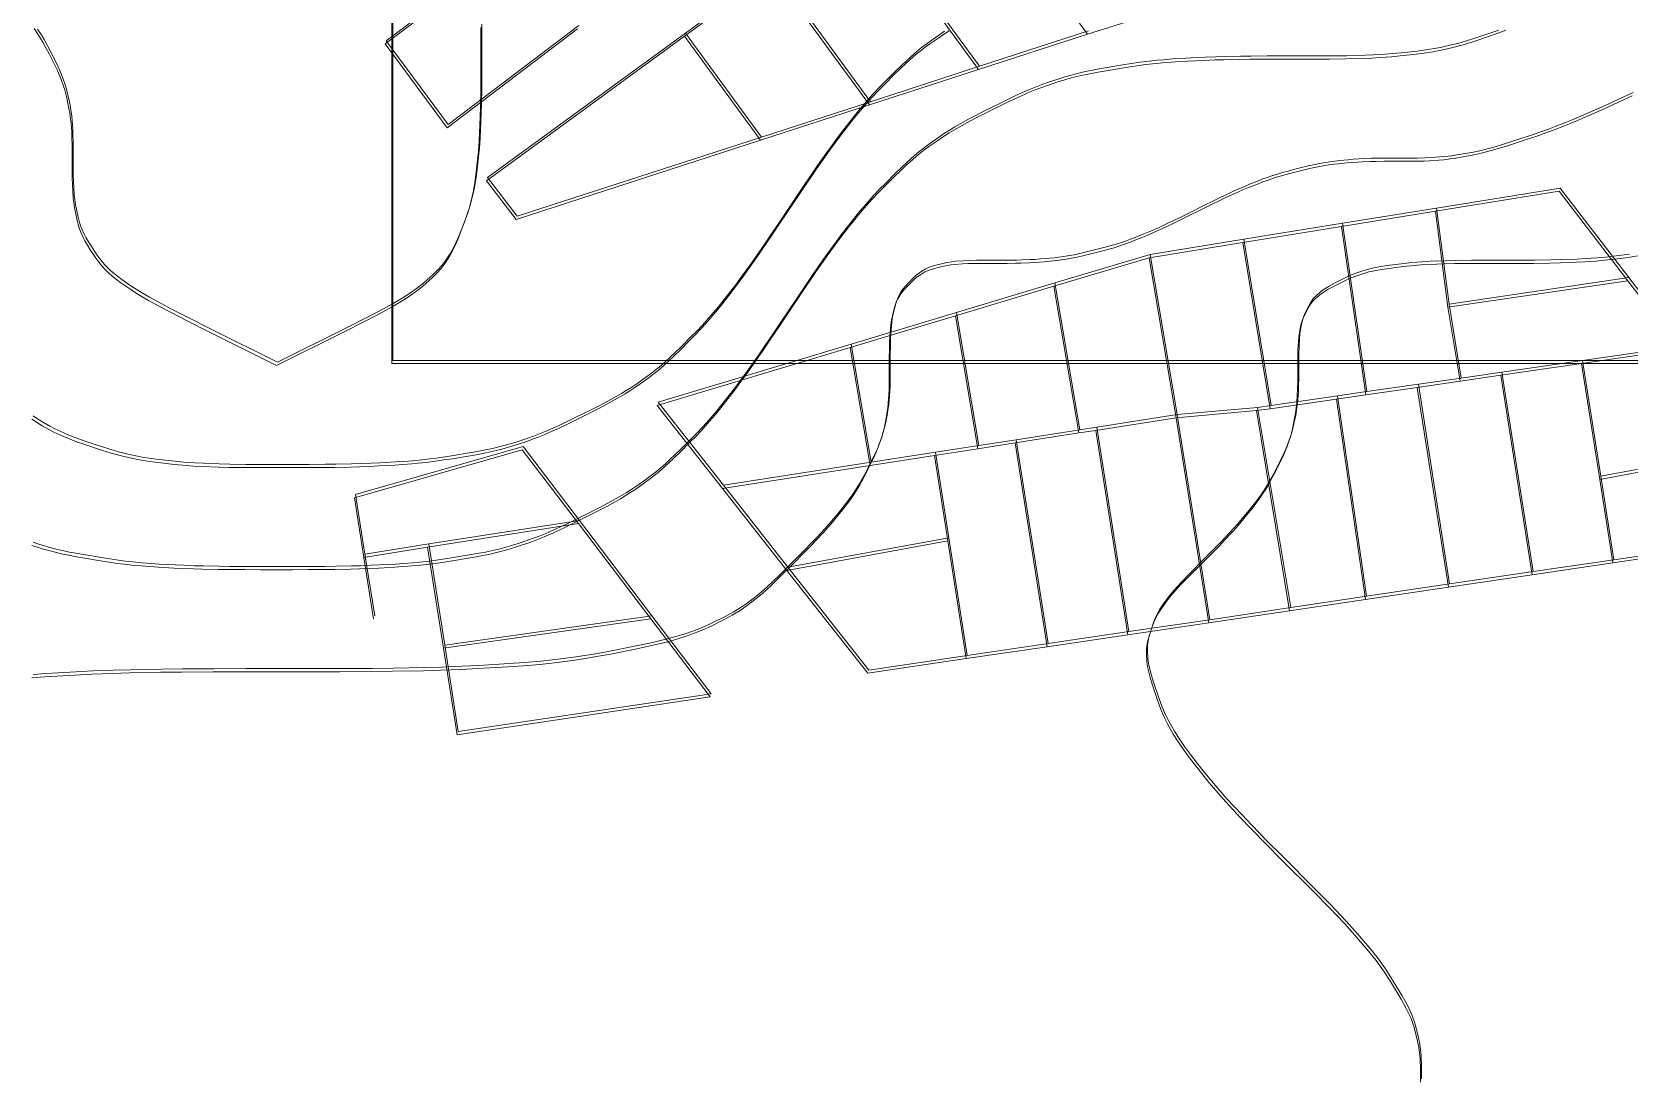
# Model space of a CAD drawing. Header units: metres. Extents: x -1097 to 1588, y -673 to 884.
# Drawn here: x -19.4 to 215.2, y -21.3 to 132.9 of the extents above; entities that cross this region are included whole.
import ezdxf

# ---------------------------------------------------------------- set-up
doc = ezdxf.new("R2010")
doc.units = ezdxf.units.M
for name, color, linetype, lineweight, plot in [('MUROS', 7, 'Continuous', 0, False), ('TERRENO', 188, 'Continuous', 0, False), ('VISTA LEJOS', 7, 'Continuous', 0, False)]:
    doc.layers.add(name, color=color, linetype=linetype, lineweight=lineweight, plot=plot)

msp = doc.modelspace()

# ---------------------------------------------------------------- linework, layer by layer
at = {"layer": 'MUROS'}
for points in [[(33.52, 763.48), (1528.87, 763.48), (1528.87, 84.2), (33.52, 84.2)], [(33.67, 763.95), (1529.02, 763.95), (1529.02, 84.67), (33.67, 84.67)]]:
    msp.add_lwpolyline(points, close=True, dxfattribs=at)
at = {"layer": 'TERRENO'}
for points in [[(-19.36, 57.49), (-18.67, 57.26), (-17.83, 57), (-16.88, 56.73), (-16.13, 56.53), (-14.84, 56.23), (-14, 56.05), (-12.79, 55.82), (-11.61, 55.62), (-9.28, 55.23), (-8.07, 55.04), (-6.77, 54.85), (-5.82, 54.73), (-4.27, 54.56), (-3.32, 54.47), (-2.02, 54.37), (-0.81, 54.29), (1.52, 54.16), (2.82, 54.1), (4.37, 54.04), (5.67, 54.01), (8, 53.96), (9.56, 53.94), (11.89, 53.93), (14.22, 53.92), (18.89, 53.92), (21.22, 53.93), (23.55, 53.94), (25.11, 53.96), (27.44, 54.01), (28.74, 54.04), (30.29, 54.1), (31.59, 54.16), (33.92, 54.29), (35.13, 54.37), (36.43, 54.47), (37.38, 54.56), (38.93, 54.73), (39.88, 54.85), (41.18, 55.04), (42.39, 55.23), (44.72, 55.62), (45.9, 55.82), (47.11, 56.05), (47.95, 56.23), (49.24, 56.53), (49.99, 56.73), (50.94, 57), (51.78, 57.26), (53.33, 57.78), (54.17, 58.08), (55.12, 58.44), (55.87, 58.74), (57.16, 59.3), (58, 59.68), (59.21, 60.26), (60.39, 60.84), (62.72, 62.01), (63.89, 62.6), (65.07, 63.22), (65.87, 63.66), (67.08, 64.35), (67.76, 64.76), (68.6, 65.29), (69.31, 65.77), (70.6, 66.68), (71.29, 67.17), (72.03, 67.75), (72.6, 68.21), (73.55, 69.03), (74.15, 69.57), (74.98, 70.36), (75.78, 71.15), (77.33, 72.7), (78.13, 73.51), (78.97, 74.39), (79.56, 75.04), (80.51, 76.12), (81.08, 76.79), (81.83, 77.71), (82.51, 78.58), (83.8, 80.27), (84.51, 81.21), (85.35, 82.34), (86.03, 83.3), (87.24, 85.03), (88.04, 86.19), (89.22, 87.93), (90.39, 89.67), (92.72, 93.17), (93.89, 94.92), (95.08, 96.66), (95.87, 97.82), (97.08, 99.55), (97.76, 100.5), (98.6, 101.64), (99.31, 102.58), (100.6, 104.27), (101.29, 105.14), (102.04, 106.06), (102.6, 106.72), (103.55, 107.8), (104.15, 108.46), (104.98, 109.34), (105.78, 110.15), (107.33, 111.7), (108.13, 112.48), (108.97, 113.28), (109.56, 113.81), (110.51, 114.64), (111.08, 115.1), (111.83, 115.68), (112.51, 116.17), (113.81, 117.08), (114.52, 117.56), (115.35, 118.09), (116.03, 118.5), (117.24, 119.19), (118.04, 119.63), (119.22, 120.25), (120.39, 120.84), (122.72, 122.01), (123.9, 122.59), (125.11, 123.17), (125.95, 123.54), (127.25, 124.11), (127.99, 124.41), (128.94, 124.77), (129.78, 125.07), (131.33, 125.58), (132.17, 125.85), (133.12, 126.12), (133.87, 126.31), (135.17, 126.62), (136, 126.79), (137.21, 127.02), (138.39, 127.23), (140.72, 127.62), (141.93, 127.81), (143.23, 128), (144.18, 128.12), (145.74, 128.29), (146.69, 128.38), (147.98, 128.48), (149.19, 128.56), (151.52, 128.69), (152.82, 128.75), (154.38, 128.81), (155.67, 128.84), (158, 128.89), (159.56, 128.91), (161.89, 128.92), (164.23, 128.93), (168.89, 128.93), (171.22, 128.93), (173.56, 128.96), (175.11, 129), (177.44, 129.09), (178.74, 129.16), (180.3, 129.27), (181.59, 129.4), (183.92, 129.65), (185.13, 129.81), (186.43, 130.01), (187.38, 130.19), (188.94, 130.54), (189.89, 130.78), (191.18, 131.15), (192.39, 131.54), (194.72, 132.31), (195.91, 132.73), (197.12, 133.19)], [(-19.36, 76.06), (-18.67, 75.61), (-17.83, 75.08), (-16.88, 74.53), (-16.13, 74.15), (-14.84, 73.54), (-14, 73.19), (-12.79, 72.73), (-11.61, 72.31), (-9.28, 71.54), (-8.07, 71.15), (-6.77, 70.78), (-5.82, 70.54), (-4.27, 70.19), (-3.32, 70.01), (-2.02, 69.81), (-0.81, 69.65), (1.52, 69.39), (2.82, 69.27), (4.37, 69.15), (5.67, 69.09), (8, 69), (9.56, 68.96), (11.89, 68.93), (14.22, 68.92), (18.89, 68.92), (21.22, 68.93), (23.55, 68.94), (25.11, 68.96), (27.44, 69.01), (28.74, 69.04), (30.29, 69.1), (31.59, 69.16), (33.92, 69.29), (35.13, 69.37), (36.43, 69.47), (37.38, 69.56), (38.93, 69.73), (39.88, 69.85), (41.18, 70.04), (42.39, 70.23), (44.72, 70.62), (45.9, 70.82), (47.11, 71.06), (47.95, 71.23), (49.24, 71.54), (49.99, 71.73), (50.94, 72), (51.78, 72.26), (53.33, 72.78), (54.17, 73.08), (55.12, 73.44), (55.87, 73.74), (57.16, 74.3), (58, 74.68), (59.21, 75.26), (60.39, 75.84), (62.72, 77.01), (63.89, 77.6), (65.07, 78.22), (65.87, 78.66), (67.08, 79.35), (67.76, 79.76), (68.6, 80.29), (69.31, 80.77), (70.6, 81.68), (71.29, 82.17), (72.03, 82.75), (72.6, 83.21), (73.55, 84.03), (74.15, 84.57), (74.98, 85.36), (75.78, 86.15), (77.33, 87.7), (78.13, 88.51), (78.97, 89.39), (79.56, 90.04), (80.51, 91.12), (81.08, 91.79), (81.83, 92.71), (82.51, 93.58), (83.8, 95.27), (84.51, 96.21), (85.35, 97.35), (86.03, 98.3), (87.24, 100.03), (88.04, 101.19), (89.22, 102.93), (90.39, 104.68), (92.72, 108.17), (93.89, 109.92), (95.08, 111.66), (95.87, 112.82), (97.08, 114.55), (97.76, 115.5), (98.6, 116.64), (99.31, 117.58), (100.6, 119.27), (101.29, 120.14), (102.04, 121.06), (102.6, 121.72), (103.55, 122.81), (104.15, 123.46), (104.98, 124.34), (105.78, 125.15), (107.33, 126.7), (108.13, 127.49), (108.97, 128.28), (109.56, 128.81), (110.51, 129.64), (111.08, 130.1), (111.83, 130.68), (112.51, 131.17), (113.81, 132.08), (114.52, 132.56), (115.35, 133.09)], [(-19.05, 133.45), (-18.67, 132.88), (-18.06, 131.93), (-17.71, 131.33), (-17.25, 130.5), (-16.83, 129.7), (-16.06, 128.15), (-15.67, 127.35), (-15.3, 126.52), (-15.06, 125.92), (-14.71, 124.97), (-14.53, 124.4), (-14.33, 123.65), (-14.17, 122.97), (-13.92, 121.68), (-13.79, 120.97), (-13.68, 120.13), (-13.61, 119.45), (-13.52, 118.24), (-13.48, 117.44), (-13.45, 116.26), (-13.45, 115.09), (-13.45, 112.76), (-13.44, 111.59), (-13.41, 110.43), (-13.37, 109.65), (-13.28, 108.48), (-13.21, 107.83), (-13.1, 107.06), (-12.97, 106.41), (-12.72, 105.24), (-12.56, 104.64), (-12.36, 103.99), (-12.18, 103.51), (-11.83, 102.74), (-11.59, 102.26), (-11.22, 101.61), (-10.83, 101.01), (-10.06, 99.84), (-9.63, 99.25), (-9.14, 98.63), (-8.75, 98.19), (-8.06, 97.5), (-7.61, 97.09), (-6.95, 96.56), (-6.29, 96.08), (-5, 95.17), (-4.22, 94.66), (-3.18, 94.02), (-2.23, 93.48), (-0.42, 92.49), (1, 91.74), (3.45, 90.49), (6.72, 88.84), (16.56, 83.92), (26.39, 88.84), (29.66, 90.5), (32.11, 91.78), (33.53, 92.56), (35.34, 93.64), (36.29, 94.25), (37.33, 95), (38.11, 95.64), (39.4, 96.81), (40.06, 97.44), (40.72, 98.18), (41.17, 98.77), (41.86, 99.8), (42.25, 100.48), (42.74, 101.47), (43.17, 102.45), (43.94, 104.4), (44.33, 105.41), (44.7, 106.52), (44.94, 107.35), (45.29, 108.74), (45.47, 109.6), (45.67, 110.79), (45.83, 111.92), (46.09, 114.13), (46.21, 115.36), (46.33, 116.86), (46.39, 118.12), (46.48, 120.41), (46.52, 121.95), (46.55, 124.26), (46.56, 126.59), (46.56, 131.26), (46.55, 133.59)], [(-19.36, 38.06), (-17.45, 38.19), (-13.04, 38.45), (-10.57, 38.58), (-7.58, 38.69), (-5.05, 38.76), (-0.48, 38.85), (2.6, 38.88), (7.23, 38.91), (11.89, 38.92), (21.22, 38.92), (25.88, 38.93), (30.51, 38.96), (33.59, 39), (38.17, 39.09), (40.69, 39.15), (43.69, 39.27), (46.15, 39.39), (50.56, 39.65), (52.82, 39.81), (55.22, 40.01), (56.93, 40.19), (59.7, 40.54), (61.36, 40.78), (63.58, 41.15), (65.61, 41.53), (69.5, 42.31), (71.45, 42.72), (73.41, 43.19), (74.72, 43.54), (76.71, 44.15), (77.82, 44.53), (79.18, 45.08), (80.32, 45.6), (82.39, 46.64), (83.48, 47.23), (84.66, 47.95), (85.54, 48.56), (87.01, 49.69), (87.92, 50.44), (89.19, 51.6), (90.39, 52.76), (92.72, 55.09), (93.88, 56.26), (95.04, 57.44), (95.8, 58.24), (96.92, 59.45), (97.53, 60.13), (98.25, 60.97), (98.84, 61.68), (99.88, 62.97), (100.4, 63.65), (100.95, 64.4), (101.33, 64.97), (101.94, 65.92), (102.29, 66.51), (102.76, 67.35), (103.17, 68.15), (103.95, 69.7), (104.33, 70.5), (104.7, 71.33), (104.94, 71.93), (105.29, 72.88), (105.47, 73.45), (105.67, 74.19), (105.83, 74.88), (106.09, 76.17), (106.21, 76.88), (106.33, 77.72), (106.39, 78.4), (106.48, 79.61), (106.52, 80.41), (106.55, 81.59), (106.56, 82.76), (106.56, 85.09), (106.57, 86.25), (106.6, 87.4), (106.63, 88.16), (106.72, 89.29), (106.79, 89.9), (106.9, 90.62), (107.03, 91.21), (107.29, 92.24), (107.44, 92.77), (107.64, 93.32), (107.82, 93.7), (108.17, 94.31), (108.41, 94.66), (108.78, 95.12), (109.17, 95.54), (109.95, 96.31), (110.36, 96.7), (110.82, 97.07), (111.17, 97.31), (111.78, 97.66), (112.16, 97.84), (112.71, 98.04), (113.24, 98.19), (114.28, 98.45), (114.86, 98.58), (115.58, 98.69), (116.2, 98.76), (117.32, 98.85), (118.08, 98.89), (119.23, 98.91), (120.39, 98.92), (122.72, 98.92), (123.89, 98.93), (125.08, 98.94), (125.87, 98.96), (127.08, 99.01), (127.76, 99.04), (128.6, 99.1), (129.31, 99.16), (130.61, 99.29), (131.29, 99.37), (132.04, 99.47), (132.6, 99.56), (133.55, 99.73), (134.15, 99.85), (134.98, 100.04), (135.78, 100.23), (137.34, 100.62), (138.13, 100.83), (138.97, 101.06), (139.56, 101.23), (140.51, 101.54), (141.08, 101.73), (141.83, 102), (142.51, 102.27), (143.81, 102.78), (144.52, 103.08), (145.35, 103.44), (146.03, 103.74), (147.24, 104.31), (148.04, 104.68), (149.22, 105.26), (150.39, 105.84), (152.72, 107.01), (153.9, 107.59), (155.08, 108.16), (155.87, 108.54), (157.08, 109.11), (157.76, 109.41), (158.6, 109.77), (159.31, 110.07), (160.61, 110.58), (161.29, 110.85), (162.04, 111.12), (162.6, 111.31), (163.55, 111.62), (164.15, 111.79), (164.98, 112.02), (165.78, 112.23), (167.34, 112.62), (168.13, 112.81), (168.97, 113), (169.56, 113.12), (170.51, 113.29), (171.08, 113.38), (171.83, 113.48), (172.51, 113.56), (173.81, 113.69), (174.52, 113.75), (175.35, 113.81), (176.03, 113.84), (177.24, 113.89), (178.04, 113.91), (179.22, 113.92), (180.39, 113.92), (182.72, 113.92), (183.91, 113.93), (185.12, 113.96), (185.95, 114), (187.25, 114.09), (188, 114.16), (188.95, 114.27), (189.78, 114.4), (191.34, 114.65), (192.17, 114.81), (193.12, 115.01), (193.87, 115.19), (195.17, 115.54), (196, 115.78), (197.21, 116.15), (198.39, 116.54), (200.72, 117.31), (201.93, 117.73), (203.23, 118.19), (204.18, 118.54), (205.74, 119.15), (206.69, 119.53), (207.98, 120.08), (209.19, 120.61), (211.53, 121.64), (212.82, 122.23), (214.38, 122.95), (215.67, 123.56)], [(184.56, -21.35), (184.56, -19.52), (184.5, -17.93), (184.33, -16.26), (184.1, -15.07), (183.58, -13.17), (183.18, -12.03), (182.48, -10.54), (181.74, -9.17), (180.18, -6.58), (179.26, -5.16), (178.05, -3.49), (176.95, -2.13), (174.88, 0.29), (173.44, 1.89), (171.19, 4.25), (168.89, 6.59), (164.23, 11.26), (161.91, 13.59), (159.64, 15.92), (158.16, 17.48), (156, 19.81), (154.84, 21.11), (153.51, 22.66), (152.46, 23.96), (150.65, 26.29), (149.75, 27.5), (148.86, 28.79), (148.27, 29.75), (147.41, 31.3), (146.94, 32.25), (146.39, 33.55), (145.95, 34.76), (145.17, 37.09), (144.81, 38.27), (144.53, 39.48), (144.4, 40.32), (144.31, 41.61), (144.33, 42.36), (144.48, 43.31), (144.7, 44.15), (145.22, 45.7), (145.55, 46.54), (146.04, 47.49), (146.52, 48.24), (147.47, 49.53), (148.15, 50.37), (149.25, 51.58), (150.39, 52.76), (152.72, 55.09), (153.89, 56.26), (155.04, 57.44), (155.8, 58.24), (156.92, 59.45), (157.53, 60.13), (158.25, 60.97), (158.84, 61.68), (159.88, 62.97), (160.4, 63.65), (160.95, 64.4), (161.34, 64.97), (161.94, 65.92), (162.3, 66.51), (162.76, 67.35), (163.17, 68.15), (163.95, 69.7), (164.33, 70.5), (164.71, 71.33), (164.95, 71.93), (165.29, 72.88), (165.47, 73.45), (165.67, 74.19), (165.83, 74.88), (166.09, 76.17), (166.21, 76.88), (166.33, 77.72), (166.39, 78.4), (166.48, 79.61), (166.52, 80.41), (166.55, 81.59), (166.56, 82.76), (166.56, 85.09), (166.58, 86.25), (166.63, 87.4), (166.71, 88.16), (166.88, 89.29), (167.02, 89.9), (167.25, 90.62), (167.5, 91.21), (168.02, 92.24), (168.32, 92.77), (168.73, 93.32), (169.09, 93.7), (169.78, 94.31), (170.26, 94.66), (171.01, 95.12), (171.78, 95.54), (173.34, 96.31), (174.16, 96.7), (175.08, 97.07), (175.79, 97.31), (177, 97.66), (177.77, 97.84), (178.87, 98.04), (179.92, 98.19), (182, 98.45), (183.17, 98.58), (184.61, 98.69), (185.84, 98.76), (188.08, 98.85), (189.6, 98.89), (191.9, 98.91), (194.23, 98.92), (198.89, 98.92), (201.22, 98.93), (203.56, 98.96), (205.11, 99), (207.45, 99.09), (208.74, 99.15), (210.3, 99.27), (211.59, 99.39), (213.93, 99.65), (215.13, 99.81), (216.43, 100.01)]]:
    msp.add_lwpolyline(points, dxfattribs=at)
at = {"layer": 'VISTA LEJOS'}
for points in [[(33.52, 84.2), (33.52, 763.48)], [(33.67, 84.67), (33.67, 763.95)], [(32.51, 131.17), (51.73, 145.58)], [(51.73, 145.58), (32.51, 131.17)], [(32.66, 131.64), (51.88, 146.05)], [(51.88, 146.05), (32.66, 131.64)], [(76.46, 132.29), (89.38, 141.73)], [(76.61, 132.76), (89.53, 142.2)], [(89.38, 141.73), (103.64, 122.21)], [(103.64, 122.21), (89.38, 141.73)], [(89.53, 142.2), (103.8, 122.68)], [(103.8, 122.68), (89.53, 142.2)], [(112.92, 136.64), (119.67, 127.41)], [(119.67, 127.41), (112.92, 136.64)], [(113.07, 137.11), (119.82, 127.88)], [(119.82, 127.88), (113.07, 137.11)], [(135.68, 132.62), (131.73, 138.01)], [(131.73, 138.01), (135.68, 132.62)], [(-18.52, 133.35), (-17.91, 132.4), (-17.56, 131.8), (-17.1, 130.97), (-16.68, 130.17), (-15.91, 128.62), (-15.52, 127.82), (-15.15, 126.99), (-14.91, 126.39), (-14.56, 125.44), (-14.38, 124.87), (-14.18, 124.12), (-14.02, 123.44), (-13.76, 122.15), (-13.64, 121.44), (-13.52, 120.6), (-13.46, 119.92), (-13.37, 118.71), (-13.33, 117.91), (-13.3, 116.73), (-13.29, 115.56), (-13.29, 113.23), (-13.28, 112.06), (-13.26, 110.9), (-13.22, 110.12), (-13.13, 108.95), (-13.06, 108.3), (-12.95, 107.53), (-12.82, 106.88), (-12.56, 105.71), (-12.41, 105.11), (-12.21, 104.46), (-12.03, 103.98), (-11.68, 103.21), (-11.44, 102.73), (-11.07, 102.08), (-10.68, 101.48), (-9.91, 100.31), (-9.48, 99.72), (-8.99, 99.1), (-8.6, 98.66), (-7.91, 97.97), (-7.46, 97.56), (-6.8, 97.03), (-6.14, 96.55), (-4.85, 95.64), (-4.07, 95.13), (-3.03, 94.49), (-2.08, 93.95), (-0.27, 92.96), (1.15, 92.21), (3.6, 90.96), (6.88, 89.31), (16.71, 84.39), (26.54, 89.31), (29.81, 90.97), (32.26, 92.25), (33.68, 93.03), (35.49, 94.11), (36.44, 94.72), (37.48, 95.47), (38.26, 96.11), (39.55, 97.28), (40.21, 97.91), (40.87, 98.65), (41.32, 99.24), (42.01, 100.27), (42.41, 100.95), (42.9, 101.94), (43.32, 102.92), (44.1, 104.87), (44.48, 105.88), (44.85, 106.99), (45.09, 107.82), (45.44, 109.21), (45.62, 110.06), (45.82, 111.26), (45.98, 112.39), (46.24, 114.6), (46.36, 115.83), (46.48, 117.33), (46.54, 118.59), (46.63, 120.88), (46.67, 122.42), (46.7, 124.73), (46.71, 127.06), (46.71, 131.73), (46.7, 134.06)], [(60.94, 133.86), (41.79, 119.33)], [(142.06, 134.59), (135.68, 132.62)], [(-19.36, 57.49), (-18.67, 57.26), (-17.83, 57), (-16.88, 56.73), (-16.13, 56.53), (-14.84, 56.23), (-14, 56.05), (-12.79, 55.82), (-11.61, 55.62), (-9.28, 55.23), (-8.07, 55.04), (-6.77, 54.85), (-5.82, 54.73), (-4.27, 54.56), (-3.32, 54.47), (-2.02, 54.37), (-0.81, 54.29), (1.52, 54.16), (2.82, 54.1), (4.37, 54.04), (5.67, 54.01), (8, 53.96), (9.56, 53.94), (11.89, 53.93), (14.22, 53.92), (18.89, 53.92), (21.22, 53.93), (23.55, 53.94), (25.11, 53.96), (27.44, 54.01), (28.74, 54.04), (30.29, 54.1), (31.59, 54.16), (33.92, 54.29), (35.13, 54.37), (36.43, 54.47), (37.38, 54.56), (38.93, 54.73), (39.88, 54.85), (41.18, 55.04), (42.39, 55.23), (44.72, 55.62), (45.9, 55.82), (47.11, 56.05), (47.95, 56.23), (49.24, 56.53), (49.99, 56.73), (50.94, 57), (51.78, 57.26), (53.33, 57.78), (54.17, 58.08), (55.12, 58.44), (55.87, 58.74), (57.16, 59.3), (58, 59.68), (59.21, 60.26), (60.39, 60.84), (62.72, 62.01), (63.89, 62.6), (65.07, 63.22), (65.87, 63.66), (67.08, 64.35), (67.76, 64.76), (68.6, 65.29), (69.31, 65.77), (70.6, 66.68), (71.29, 67.17), (72.03, 67.75), (72.6, 68.21), (73.55, 69.03), (74.15, 69.57), (74.98, 70.36), (75.78, 71.15), (77.33, 72.7), (78.13, 73.51), (78.97, 74.39), (79.56, 75.04), (80.51, 76.12), (81.08, 76.79), (81.83, 77.71), (82.51, 78.58), (83.8, 80.27), (84.51, 81.21), (85.35, 82.34), (86.03, 83.3), (87.24, 85.03), (88.04, 86.19), (89.22, 87.93), (90.39, 89.67), (92.72, 93.17), (93.89, 94.92), (95.08, 96.66), (95.87, 97.82), (97.08, 99.55), (97.76, 100.5), (98.6, 101.64), (99.31, 102.58), (100.6, 104.27), (101.29, 105.14), (102.04, 106.06), (102.6, 106.72), (103.55, 107.8), (104.15, 108.46), (104.98, 109.34), (105.78, 110.15), (107.33, 111.7), (108.13, 112.48), (108.97, 113.28), (109.56, 113.81), (110.51, 114.64), (111.08, 115.1), (111.83, 115.68), (112.51, 116.17), (113.81, 117.08), (114.52, 117.56), (115.35, 118.09), (116.03, 118.5), (117.24, 119.19), (118.04, 119.63), (119.22, 120.25), (120.39, 120.84), (122.72, 122.01), (123.9, 122.59), (125.11, 123.17), (125.95, 123.54), (127.25, 124.11), (127.99, 124.41), (128.94, 124.77), (129.78, 125.07), (131.33, 125.58), (132.17, 125.85), (133.12, 126.12), (133.87, 126.31), (135.17, 126.62), (136, 126.79), (137.21, 127.02), (138.39, 127.23), (140.72, 127.62), (141.93, 127.81), (143.23, 128), (144.18, 128.12), (145.74, 128.29), (146.69, 128.38), (147.98, 128.48), (149.19, 128.56), (151.52, 128.69), (152.82, 128.75), (154.38, 128.81), (155.67, 128.84), (158, 128.89), (159.56, 128.91), (161.89, 128.92), (164.23, 128.93), (168.89, 128.93), (171.22, 128.93), (173.56, 128.96), (175.11, 129), (177.44, 129.09), (178.74, 129.16), (180.3, 129.27), (181.59, 129.4), (183.92, 129.65), (185.13, 129.81), (186.43, 130.01), (187.38, 130.19), (188.94, 130.54), (189.89, 130.78), (191.18, 131.15), (192.39, 131.54), (194.72, 132.31), (195.91, 132.73), (197.12, 133.19)], [(-19.36, 76.06), (-18.67, 75.61), (-17.83, 75.08), (-16.88, 74.53), (-16.13, 74.15), (-14.84, 73.54), (-14, 73.19), (-12.79, 72.73), (-11.61, 72.31), (-9.28, 71.54), (-8.07, 71.15), (-6.77, 70.78), (-5.82, 70.54), (-4.27, 70.19), (-3.32, 70.01), (-2.02, 69.81), (-0.81, 69.65), (1.52, 69.39), (2.82, 69.27), (4.37, 69.15), (5.67, 69.09), (8, 69), (9.56, 68.96), (11.89, 68.93), (14.22, 68.92), (18.89, 68.92), (21.22, 68.93), (23.55, 68.94), (25.11, 68.96), (27.44, 69.01), (28.74, 69.04), (30.29, 69.1), (31.59, 69.16), (33.92, 69.29), (35.13, 69.37), (36.43, 69.47), (37.38, 69.56), (38.93, 69.73), (39.88, 69.85), (41.18, 70.04), (42.39, 70.23), (44.72, 70.62), (45.9, 70.82), (47.11, 71.06), (47.95, 71.23), (49.24, 71.54), (49.99, 71.73), (50.94, 72), (51.78, 72.26), (53.33, 72.78), (54.17, 73.08), (55.12, 73.44), (55.87, 73.74), (57.16, 74.3), (58, 74.68), (59.21, 75.26), (60.39, 75.84), (62.72, 77.01), (63.89, 77.6), (65.07, 78.22), (65.87, 78.66), (67.08, 79.35), (67.76, 79.76), (68.6, 80.29), (69.31, 80.77), (70.6, 81.68), (71.29, 82.17), (72.03, 82.75), (72.6, 83.21), (73.55, 84.03), (74.15, 84.57), (74.98, 85.36), (75.78, 86.15), (77.33, 87.7), (78.13, 88.51), (78.97, 89.39), (79.56, 90.04), (80.51, 91.12), (81.08, 91.79), (81.83, 92.71), (82.51, 93.58), (83.8, 95.27), (84.51, 96.21), (85.35, 97.35), (86.03, 98.3), (87.24, 100.03), (88.04, 101.19), (89.22, 102.93), (90.39, 104.68), (92.72, 108.17), (93.89, 109.92), (95.08, 111.66), (95.87, 112.82), (97.08, 114.55), (97.76, 115.5), (98.6, 116.64), (99.31, 117.58), (100.6, 119.27), (101.29, 120.14), (102.04, 121.06), (102.6, 121.72), (103.55, 122.81), (104.15, 123.46), (104.98, 124.34), (105.78, 125.15), (107.33, 126.7), (108.13, 127.49), (108.97, 128.28), (109.56, 128.81), (110.51, 129.64), (111.08, 130.1), (111.83, 130.68), (112.51, 131.17), (113.81, 132.08), (114.52, 132.56), (115.35, 133.09)], [(-19.2, 57.96), (-18.52, 57.73), (-17.68, 57.47), (-16.73, 57.2), (-15.98, 57), (-14.69, 56.7), (-13.85, 56.52), (-12.64, 56.29), (-11.46, 56.09), (-9.13, 55.7), (-7.92, 55.51), (-6.62, 55.32), (-5.67, 55.2), (-4.12, 55.03), (-3.17, 54.94), (-1.87, 54.83), (-0.66, 54.76), (1.67, 54.63), (2.97, 54.57), (4.52, 54.51), (5.82, 54.47), (8.15, 54.43), (9.71, 54.41), (12.04, 54.4), (14.37, 54.39), (19.04, 54.39), (21.37, 54.4), (23.7, 54.41), (25.26, 54.43), (27.59, 54.47), (28.89, 54.51), (30.44, 54.57), (31.74, 54.63), (34.07, 54.76), (35.28, 54.83), (36.58, 54.94), (37.53, 55.03), (39.08, 55.2), (40.03, 55.32), (41.33, 55.51), (42.54, 55.7), (44.87, 56.09), (46.05, 56.29), (47.26, 56.52), (48.1, 56.7), (49.39, 57), (50.14, 57.2), (51.09, 57.47), (51.93, 57.73), (53.48, 58.25), (54.32, 58.55), (55.27, 58.91), (56.02, 59.21), (57.31, 59.77), (58.15, 60.15), (59.36, 60.73), (60.54, 61.31), (62.87, 62.48), (64.04, 63.07), (65.23, 63.69), (66.02, 64.13), (67.23, 64.82), (67.91, 65.23), (68.75, 65.76), (69.46, 66.24), (70.76, 67.15), (71.44, 67.64), (72.19, 68.22), (72.75, 68.68), (73.7, 69.5), (74.3, 70.04), (75.13, 70.83), (75.93, 71.62), (77.48, 73.17), (78.28, 73.98), (79.12, 74.86), (79.71, 75.51), (80.66, 76.59), (81.23, 77.26), (81.98, 78.18), (82.66, 79.05), (83.96, 80.74), (84.67, 81.68), (85.5, 82.81), (86.18, 83.77), (87.39, 85.5), (88.19, 86.65), (89.37, 88.4), (90.54, 90.14), (92.87, 93.64), (94.05, 95.39), (95.23, 97.13), (96.02, 98.29), (97.23, 100.02), (97.91, 100.97), (98.75, 102.11), (99.46, 103.05), (100.76, 104.74), (101.44, 105.61), (102.19, 106.53), (102.75, 107.19), (103.7, 108.27), (104.3, 108.93), (105.13, 109.81), (105.93, 110.62), (107.49, 112.17), (108.28, 112.95), (109.12, 113.75), (109.71, 114.28), (110.66, 115.1), (111.23, 115.57), (111.98, 116.15), (112.66, 116.64), (113.96, 117.55), (114.67, 118.03), (115.5, 118.56), (116.18, 118.97), (117.39, 119.66), (118.19, 120.1), (119.37, 120.72), (120.54, 121.31), (122.87, 122.48), (124.06, 123.06), (125.26, 123.63), (126.1, 124.01), (127.4, 124.58), (128.14, 124.88), (129.1, 125.24), (129.93, 125.54), (131.49, 126.05), (132.32, 126.32), (133.27, 126.59), (134.02, 126.78), (135.32, 127.09), (136.15, 127.26), (137.36, 127.49), (138.54, 127.7), (140.87, 128.09), (142.08, 128.28), (143.38, 128.47), (144.33, 128.59), (145.89, 128.76), (146.84, 128.85), (148.13, 128.95), (149.34, 129.03), (151.67, 129.16), (152.97, 129.22), (154.53, 129.28), (155.82, 129.31), (158.16, 129.36), (159.71, 129.38), (162.04, 129.39), (164.38, 129.39), (169.04, 129.39), (171.37, 129.4), (173.71, 129.43), (175.26, 129.47), (177.6, 129.56), (178.89, 129.63), (180.45, 129.74), (181.74, 129.87), (184.08, 130.12), (185.29, 130.28), (186.58, 130.48), (187.53, 130.66), (189.09, 131.01), (190.04, 131.25), (191.33, 131.62), (192.54, 132.01), (194.88, 132.78), (196.06, 133.2)], [(-19.2, 76.53), (-18.52, 76.08), (-17.68, 75.55), (-16.73, 75), (-15.98, 74.62), (-14.69, 74.01), (-13.85, 73.66), (-12.64, 73.2), (-11.46, 72.78), (-9.13, 72), (-7.92, 71.62), (-6.62, 71.25), (-5.67, 71.01), (-4.12, 70.66), (-3.17, 70.48), (-1.87, 70.28), (-0.66, 70.12), (1.67, 69.86), (2.97, 69.74), (4.52, 69.62), (5.82, 69.56), (8.15, 69.47), (9.71, 69.43), (12.04, 69.4), (14.37, 69.39), (19.04, 69.39), (21.37, 69.4), (23.7, 69.41), (25.26, 69.43), (27.59, 69.48), (28.89, 69.51), (30.44, 69.57), (31.74, 69.63), (34.07, 69.76), (35.28, 69.84), (36.58, 69.94), (37.53, 70.03), (39.08, 70.2), (40.03, 70.32), (41.33, 70.51), (42.54, 70.7), (44.87, 71.09), (46.05, 71.29), (47.26, 71.52), (48.1, 71.7), (49.39, 72), (50.14, 72.2), (51.09, 72.47), (51.93, 72.73), (53.48, 73.25), (54.32, 73.55), (55.27, 73.91), (56.02, 74.21), (57.31, 74.77), (58.15, 75.15), (59.36, 75.73), (60.54, 76.31), (62.87, 77.48), (64.04, 78.07), (65.23, 78.69), (66.02, 79.13), (67.23, 79.82), (67.91, 80.23), (68.75, 80.76), (69.46, 81.24), (70.76, 82.15), (71.44, 82.64), (72.19, 83.22), (72.75, 83.68), (73.7, 84.5), (74.3, 85.04), (75.13, 85.83), (75.93, 86.62), (77.48, 88.17), (78.28, 88.98), (79.12, 89.86), (79.71, 90.51), (80.66, 91.59), (81.23, 92.26), (81.98, 93.18), (82.66, 94.05), (83.96, 95.74), (84.67, 96.68), (85.5, 97.81), (86.18, 98.77), (87.39, 100.5), (88.19, 101.66), (89.37, 103.4), (90.54, 105.14), (92.87, 108.64), (94.05, 110.39), (95.23, 112.13), (96.02, 113.29), (97.23, 115.02), (97.91, 115.97), (98.75, 117.11), (99.46, 118.05), (100.76, 119.74), (101.44, 120.61), (102.19, 121.53), (102.75, 122.19), (103.7, 123.27), (104.3, 123.93), (105.13, 124.81), (105.93, 125.62), (107.49, 127.17), (108.28, 127.95), (109.12, 128.75), (109.71, 129.28), (110.66, 130.11), (111.23, 130.57), (111.98, 131.15), (112.66, 131.64), (113.96, 132.55), (114.67, 133.03)], [(-19.05, 133.45), (-18.67, 132.88), (-18.06, 131.93), (-17.71, 131.33), (-17.25, 130.5), (-16.83, 129.7), (-16.06, 128.15), (-15.67, 127.35), (-15.3, 126.52), (-15.06, 125.92), (-14.71, 124.97), (-14.53, 124.4), (-14.33, 123.65), (-14.17, 122.97), (-13.92, 121.68), (-13.79, 120.97), (-13.68, 120.13), (-13.61, 119.45), (-13.52, 118.24), (-13.48, 117.44), (-13.45, 116.26), (-13.45, 115.09), (-13.45, 112.76), (-13.44, 111.59), (-13.41, 110.43), (-13.37, 109.65), (-13.28, 108.48), (-13.21, 107.83), (-13.1, 107.06), (-12.97, 106.41), (-12.72, 105.24), (-12.56, 104.64), (-12.36, 103.99), (-12.18, 103.51), (-11.83, 102.74), (-11.59, 102.26), (-11.22, 101.61), (-10.83, 101.01), (-10.06, 99.84), (-9.63, 99.25), (-9.14, 98.63), (-8.75, 98.19), (-8.06, 97.5), (-7.61, 97.09), (-6.95, 96.56), (-6.29, 96.08), (-5, 95.17), (-4.22, 94.66), (-3.18, 94.02), (-2.23, 93.48), (-0.42, 92.49), (1, 91.74), (3.45, 90.49), (6.72, 88.84), (16.56, 83.92), (26.39, 88.84), (29.66, 90.5), (32.11, 91.78), (33.53, 92.56), (35.34, 93.64), (36.29, 94.25), (37.33, 95), (38.11, 95.64), (39.4, 96.81), (40.06, 97.44), (40.72, 98.18), (41.17, 98.77), (41.86, 99.8), (42.25, 100.48), (42.74, 101.47), (43.17, 102.45), (43.94, 104.4), (44.33, 105.41), (44.7, 106.52), (44.94, 107.35), (45.29, 108.74), (45.47, 109.6), (45.67, 110.79), (45.83, 111.92), (46.09, 114.13), (46.21, 115.36), (46.33, 116.86), (46.39, 118.12), (46.48, 120.41), (46.52, 121.95), (46.55, 124.26), (46.56, 126.59), (46.56, 131.26), (46.55, 133.59)], [(41.79, 119.33), (32.66, 131.64)], [(32.66, 131.64), (32.66, 131.64)], [(60.79, 133.39), (41.64, 118.86)], [(47.39, 111.05), (76.46, 132.29)], [(47.55, 111.52), (76.61, 132.76)], [(76.46, 132.29), (87.62, 117.02)], [(76.46, 132.29), (76.46, 132.29)], [(87.62, 117.02), (76.46, 132.29)], [(76.61, 132.76), (87.78, 117.48)], [(76.61, 132.76), (76.61, 132.76)], [(87.78, 117.48), (76.61, 132.76)], [(135.68, 132.62), (119.67, 127.41)], [(135.83, 133.09), (119.82, 127.88)], [(41.64, 118.86), (32.51, 131.17)], [(32.51, 131.17), (32.51, 131.17)], [(119.67, 127.41), (103.64, 122.21)], [(119.82, 127.88), (103.8, 122.68)], [(-19.36, 38.06), (-17.45, 38.19), (-13.04, 38.45), (-10.57, 38.58), (-7.58, 38.69), (-5.05, 38.76), (-0.48, 38.85), (2.6, 38.88), (7.23, 38.91), (11.89, 38.92), (21.22, 38.92), (25.88, 38.93), (30.51, 38.96), (33.59, 39), (38.17, 39.09), (40.69, 39.15), (43.69, 39.27), (46.15, 39.39), (50.56, 39.65), (52.82, 39.81), (55.22, 40.01), (56.93, 40.19), (59.7, 40.54), (61.36, 40.78), (63.58, 41.15), (65.61, 41.53), (69.5, 42.31), (71.45, 42.72), (73.41, 43.19), (74.72, 43.54), (76.71, 44.15), (77.82, 44.53), (79.18, 45.08), (80.32, 45.6), (82.39, 46.64), (83.48, 47.23), (84.66, 47.95), (85.54, 48.56), (87.01, 49.69), (87.92, 50.44), (89.19, 51.6), (90.39, 52.76), (92.72, 55.09), (93.88, 56.26), (95.04, 57.44), (95.8, 58.24), (96.92, 59.45), (97.53, 60.13), (98.25, 60.97), (98.84, 61.68), (99.88, 62.97), (100.4, 63.65), (100.95, 64.4), (101.33, 64.97), (101.94, 65.92), (102.29, 66.51), (102.76, 67.35), (103.17, 68.15), (103.95, 69.7), (104.33, 70.5), (104.7, 71.33), (104.94, 71.93), (105.29, 72.88), (105.47, 73.45), (105.67, 74.19), (105.83, 74.88), (106.09, 76.17), (106.21, 76.88), (106.33, 77.72), (106.39, 78.4), (106.48, 79.61), (106.52, 80.41), (106.55, 81.59), (106.56, 82.76), (106.56, 85.09), (106.57, 86.25), (106.6, 87.4), (106.63, 88.16), (106.72, 89.29), (106.79, 89.9), (106.9, 90.62), (107.03, 91.21), (107.29, 92.24), (107.44, 92.77), (107.64, 93.32), (107.82, 93.7), (108.17, 94.31), (108.41, 94.66), (108.78, 95.12), (109.17, 95.54), (109.95, 96.31), (110.36, 96.7), (110.82, 97.07), (111.17, 97.31), (111.78, 97.66), (112.16, 97.84), (112.71, 98.04), (113.24, 98.19), (114.28, 98.45), (114.86, 98.58), (115.58, 98.69), (116.2, 98.76), (117.32, 98.85), (118.08, 98.89), (119.23, 98.91), (120.39, 98.92), (122.72, 98.92), (123.89, 98.93), (125.08, 98.94), (125.87, 98.96), (127.08, 99.01), (127.76, 99.04), (128.6, 99.1), (129.31, 99.16), (130.61, 99.29), (131.29, 99.37), (132.04, 99.47), (132.6, 99.56), (133.55, 99.73), (134.15, 99.85), (134.98, 100.04), (135.78, 100.23), (137.34, 100.62), (138.13, 100.83), (138.97, 101.06), (139.56, 101.23), (140.51, 101.54), (141.08, 101.73), (141.83, 102), (142.51, 102.27), (143.81, 102.78), (144.52, 103.08), (145.35, 103.44), (146.03, 103.74), (147.24, 104.31), (148.04, 104.68), (149.22, 105.26), (150.39, 105.84), (152.72, 107.01), (153.9, 107.59), (155.08, 108.16), (155.87, 108.54), (157.08, 109.11), (157.76, 109.41), (158.6, 109.77), (159.31, 110.07), (160.61, 110.58), (161.29, 110.85), (162.04, 111.12), (162.6, 111.31), (163.55, 111.62), (164.15, 111.79), (164.98, 112.02), (165.78, 112.23), (167.34, 112.62), (168.13, 112.81), (168.97, 113), (169.56, 113.12), (170.51, 113.29), (171.08, 113.38), (171.83, 113.48), (172.51, 113.56), (173.81, 113.69), (174.52, 113.75), (175.35, 113.81), (176.03, 113.84), (177.24, 113.89), (178.04, 113.91), (179.22, 113.92), (180.39, 113.92), (182.72, 113.92), (183.91, 113.93), (185.12, 113.96), (185.95, 114), (187.25, 114.09), (188, 114.16), (188.95, 114.27), (189.78, 114.4), (191.34, 114.65), (192.17, 114.81), (193.12, 115.01), (193.87, 115.19), (195.17, 115.54), (196, 115.78), (197.21, 116.15), (198.39, 116.54), (200.72, 117.31), (201.93, 117.73), (203.23, 118.19), (204.18, 118.54), (205.74, 119.15), (206.69, 119.53), (207.98, 120.08), (209.19, 120.61), (211.53, 121.64), (212.82, 122.23), (214.38, 122.95), (215.67, 123.56)], [(-19.2, 38.53), (-17.3, 38.66), (-12.89, 38.92), (-10.42, 39.05), (-7.43, 39.16), (-4.9, 39.23), (-0.32, 39.32), (2.75, 39.35), (7.38, 39.38), (12.04, 39.39), (21.37, 39.39), (26.03, 39.4), (30.66, 39.43), (33.74, 39.47), (38.32, 39.56), (40.84, 39.62), (43.84, 39.74), (46.3, 39.86), (50.71, 40.12), (52.98, 40.28), (55.37, 40.48), (57.08, 40.66), (59.85, 41.01), (61.51, 41.25), (63.73, 41.62), (65.76, 42), (69.65, 42.78), (71.6, 43.19), (73.56, 43.66), (74.87, 44.01), (76.86, 44.62), (77.97, 45), (79.33, 45.55), (80.47, 46.07), (82.54, 47.11), (83.63, 47.7), (84.81, 48.42), (85.69, 49.03), (87.16, 50.15), (88.07, 50.91), (89.34, 52.07), (90.54, 53.23), (92.87, 55.56), (94.04, 56.73), (95.19, 57.91), (95.95, 58.71), (97.07, 59.92), (97.68, 60.6), (98.4, 61.43), (98.99, 62.15), (100.03, 63.44), (100.55, 64.12), (101.1, 64.87), (101.49, 65.44), (102.09, 66.39), (102.45, 66.98), (102.91, 67.82), (103.32, 68.62), (104.1, 70.17), (104.48, 70.97), (104.85, 71.8), (105.09, 72.4), (105.44, 73.35), (105.62, 73.92), (105.82, 74.66), (105.98, 75.35), (106.24, 76.64), (106.36, 77.35), (106.48, 78.19), (106.54, 78.87), (106.63, 80.08), (106.67, 80.88), (106.7, 82.06), (106.71, 83.23), (106.71, 85.56), (106.72, 86.72), (106.75, 87.87), (106.78, 88.63), (106.87, 89.76), (106.94, 90.37), (107.05, 91.09), (107.18, 91.68), (107.44, 92.71), (107.59, 93.24), (107.79, 93.79), (107.97, 94.17), (108.32, 94.78), (108.56, 95.13), (108.93, 95.59), (109.32, 96.01), (110.1, 96.78), (110.51, 97.17), (110.97, 97.54), (111.33, 97.78), (111.93, 98.13), (112.31, 98.31), (112.86, 98.51), (113.39, 98.66), (114.43, 98.92), (115.01, 99.05), (115.73, 99.16), (116.35, 99.23), (117.47, 99.32), (118.23, 99.36), (119.38, 99.38), (120.54, 99.39), (122.87, 99.39), (124.05, 99.4), (125.23, 99.41), (126.02, 99.43), (127.23, 99.48), (127.91, 99.51), (128.75, 99.57), (129.46, 99.63), (130.76, 99.76), (131.44, 99.84), (132.19, 99.94), (132.75, 100.03), (133.7, 100.2), (134.3, 100.32), (135.13, 100.51), (135.93, 100.7), (137.49, 101.09), (138.28, 101.3), (139.12, 101.53), (139.71, 101.7), (140.66, 102.01), (141.23, 102.2), (141.98, 102.47), (142.66, 102.74), (143.96, 103.25), (144.67, 103.55), (145.5, 103.91), (146.18, 104.21), (147.39, 104.78), (148.19, 105.15), (149.37, 105.73), (150.54, 106.31), (152.87, 107.48), (154.05, 108.06), (155.23, 108.63), (156.02, 109.01), (157.23, 109.58), (157.91, 109.88), (158.75, 110.24), (159.46, 110.54), (160.76, 111.05), (161.44, 111.32), (162.19, 111.59), (162.75, 111.78), (163.7, 112.09), (164.3, 112.26), (165.13, 112.49), (165.93, 112.7), (167.49, 113.09), (168.28, 113.28), (169.12, 113.47), (169.71, 113.59), (170.66, 113.76), (171.23, 113.85), (171.98, 113.95), (172.66, 114.03), (173.96, 114.16), (174.67, 114.22), (175.5, 114.28), (176.18, 114.31), (177.39, 114.36), (178.19, 114.38), (179.37, 114.39), (180.54, 114.39), (182.88, 114.39), (184.06, 114.4), (185.27, 114.43), (186.1, 114.47), (187.4, 114.56), (188.15, 114.62), (189.1, 114.74), (189.93, 114.86), (191.49, 115.12), (192.32, 115.28), (193.27, 115.48), (194.02, 115.66), (195.32, 116.01), (196.15, 116.25), (197.36, 116.62), (198.54, 117.01), (200.88, 117.78), (202.09, 118.2), (203.38, 118.66), (204.33, 119.01), (205.89, 119.62), (206.84, 120), (208.13, 120.55), (209.34, 121.08), (211.68, 122.11), (212.97, 122.7), (214.53, 123.42), (215.82, 124.03)], [(103.64, 122.21), (87.62, 117.02)], [(103.8, 122.68), (87.78, 117.48)], [(41.64, 118.86), (41.64, 118.86)], [(41.79, 119.33), (41.79, 119.33)], [(87.78, 117.48), (51.93, 105.86)], [(87.62, 117.02), (51.78, 105.39)], [(51.78, 105.39), (47.39, 111.05)], [(51.93, 105.86), (47.55, 111.52)], [(186.79, 106.58), (204.95, 109.51)], [(186.94, 107.05), (205.1, 109.98)], [(204.95, 109.51), (215.04, 96.36)], [(205.1, 109.98), (215.19, 96.83)], [(172.95, 104.36), (186.79, 106.58)], [(173.1, 104.83), (186.94, 107.05)], [(186.79, 106.58), (188.6, 92.48)], [(188.6, 92.48), (186.79, 106.58)], [(186.94, 107.05), (188.76, 92.95)], [(188.76, 92.95), (186.94, 107.05)], [(158.48, 102.01), (172.95, 104.36)], [(158.63, 102.48), (173.1, 104.83)], [(172.95, 104.36), (176.54, 79.61)], [(176.54, 79.61), (172.95, 104.36)], [(172.95, 104.36), (172.95, 104.36)], [(173.1, 104.83), (176.69, 80.08)], [(176.69, 80.08), (173.1, 104.83)], [(173.1, 104.83), (173.1, 104.83)], [(144.73, 99.76), (158.48, 102.01)], [(144.88, 100.23), (158.63, 102.48)], [(158.48, 102.01), (162.48, 77.58)], [(162.48, 77.58), (158.48, 102.01)], [(158.63, 102.48), (162.63, 78.05)], [(162.63, 78.05), (158.63, 102.48)], [(130.73, 95.58), (144.73, 99.76)], [(130.88, 96.05), (144.88, 100.23)], [(184.56, -21.35), (184.56, -19.52), (184.5, -17.93), (184.33, -16.26), (184.1, -15.07), (183.58, -13.17), (183.18, -12.03), (182.48, -10.54), (181.74, -9.17), (180.18, -6.58), (179.26, -5.16), (178.05, -3.49), (176.95, -2.13), (174.88, 0.29), (173.44, 1.89), (171.19, 4.25), (168.89, 6.59), (164.23, 11.26), (161.91, 13.59), (159.64, 15.92), (158.16, 17.48), (156, 19.81), (154.84, 21.11), (153.51, 22.66), (152.46, 23.96), (150.65, 26.29), (149.75, 27.5), (148.86, 28.79), (148.27, 29.75), (147.41, 31.3), (146.94, 32.25), (146.39, 33.55), (145.95, 34.76), (145.17, 37.09), (144.81, 38.27), (144.53, 39.48), (144.4, 40.32), (144.31, 41.61), (144.33, 42.36), (144.48, 43.31), (144.7, 44.15), (145.22, 45.7), (145.55, 46.54), (146.04, 47.49), (146.52, 48.24), (147.47, 49.53), (148.15, 50.37), (149.25, 51.58), (150.39, 52.76), (152.72, 55.09), (153.89, 56.26), (155.04, 57.44), (155.8, 58.24), (156.92, 59.45), (157.53, 60.13), (158.25, 60.97), (158.84, 61.68), (159.88, 62.97), (160.4, 63.65), (160.95, 64.4), (161.34, 64.97), (161.94, 65.92), (162.3, 66.51), (162.76, 67.35), (163.17, 68.15), (163.95, 69.7), (164.33, 70.5), (164.71, 71.33), (164.95, 71.93), (165.29, 72.88), (165.47, 73.45), (165.67, 74.19), (165.83, 74.88), (166.09, 76.17), (166.21, 76.88), (166.33, 77.72), (166.39, 78.4), (166.48, 79.61), (166.52, 80.41), (166.55, 81.59), (166.56, 82.76), (166.56, 85.09), (166.58, 86.25), (166.63, 87.4), (166.71, 88.16), (166.88, 89.29), (167.02, 89.9), (167.25, 90.62), (167.5, 91.21), (168.02, 92.24), (168.32, 92.77), (168.73, 93.32), (169.09, 93.7), (169.78, 94.31), (170.26, 94.66), (171.01, 95.12), (171.78, 95.54), (173.34, 96.31), (174.16, 96.7), (175.08, 97.07), (175.79, 97.31), (177, 97.66), (177.77, 97.84), (178.87, 98.04), (179.92, 98.19), (182, 98.45), (183.17, 98.58), (184.61, 98.69), (185.84, 98.76), (188.08, 98.85), (189.6, 98.89), (191.9, 98.91), (194.23, 98.92), (198.89, 98.92), (201.22, 98.93), (203.56, 98.96), (205.11, 99), (207.45, 99.09), (208.74, 99.15), (210.3, 99.27), (211.59, 99.39), (213.93, 99.65), (215.13, 99.81), (216.43, 100.01)], [(184.71, -20.88), (184.71, -19.05), (184.65, -17.46), (184.48, -15.79), (184.25, -14.6), (183.73, -12.7), (183.33, -11.57), (182.64, -10.07), (181.89, -8.7), (180.33, -6.11), (179.41, -4.69), (178.2, -3.02), (177.11, -1.66), (175.03, 0.76), (173.59, 2.36), (171.35, 4.72), (169.04, 7.06), (164.38, 11.73), (162.06, 14.06), (159.79, 16.39), (158.31, 17.95), (156.15, 20.28), (154.99, 21.57), (153.66, 23.13), (152.62, 24.43), (150.8, 26.76), (149.9, 27.97), (149.01, 29.26), (148.42, 30.22), (147.56, 31.77), (147.09, 32.72), (146.54, 34.02), (146.1, 35.23), (145.32, 37.56), (144.96, 38.74), (144.68, 39.95), (144.55, 40.78), (144.47, 42.08), (144.48, 42.83), (144.63, 43.78), (144.85, 44.62), (145.37, 46.17), (145.7, 47.01), (146.19, 47.96), (146.67, 48.71), (147.62, 50), (148.31, 50.84), (149.4, 52.05), (150.54, 53.23), (152.87, 55.56), (154.04, 56.73), (155.19, 57.91), (155.95, 58.71), (157.07, 59.92), (157.68, 60.6), (158.4, 61.43), (158.99, 62.15), (160.03, 63.44), (160.56, 64.12), (161.1, 64.87), (161.49, 65.44), (162.09, 66.39), (162.45, 66.98), (162.91, 67.82), (163.32, 68.62), (164.1, 70.17), (164.48, 70.97), (164.86, 71.8), (165.1, 72.4), (165.44, 73.35), (165.62, 73.92), (165.83, 74.66), (165.98, 75.35), (166.24, 76.64), (166.36, 77.35), (166.48, 78.19), (166.55, 78.87), (166.63, 80.08), (166.67, 80.88), (166.7, 82.06), (166.71, 83.23), (166.71, 85.56), (166.73, 86.72), (166.79, 87.87), (166.86, 88.63), (167.04, 89.76), (167.17, 90.37), (167.4, 91.09), (167.65, 91.68), (168.17, 92.71), (168.48, 93.24), (168.88, 93.79), (169.24, 94.17), (169.93, 94.78), (170.41, 95.13), (171.16, 95.59), (171.93, 96.01), (173.49, 96.78), (174.31, 97.17), (175.23, 97.54), (175.94, 97.78), (177.15, 98.13), (177.92, 98.31), (179.02, 98.51), (180.07, 98.66), (182.15, 98.92), (183.32, 99.05), (184.76, 99.16), (185.99, 99.23), (188.23, 99.32), (189.75, 99.36), (192.05, 99.38), (194.38, 99.39), (199.04, 99.39), (201.37, 99.4), (203.71, 99.43), (205.26, 99.47), (207.6, 99.56), (208.89, 99.62), (210.45, 99.74), (211.74, 99.86), (214.08, 100.12), (215.29, 100.28)], [(144.73, 99.76), (148.7, 76.23)], [(148.7, 76.23), (144.73, 99.76)], [(144.88, 100.23), (148.85, 76.7)], [(148.85, 76.7), (144.88, 100.23)], [(188.6, 92.48), (215.04, 96.36)], [(215.04, 96.36), (188.6, 92.48)], [(188.76, 92.95), (215.19, 96.83)], [(215.19, 96.83), (188.76, 92.95)], [(215.04, 96.36), (222.73, 86.3)], [(215.19, 96.83), (222.88, 86.77)], [(116.26, 91.23), (130.73, 95.58)], [(116.41, 91.7), (130.88, 96.05)], [(130.73, 95.58), (134.39, 74.01)], [(134.39, 74.01), (130.73, 95.58)], [(130.88, 96.05), (134.54, 74.48)], [(134.54, 74.48), (130.88, 96.05)], [(100.94, 87.05), (116.41, 91.7)], [(116.41, 91.7), (119.69, 72.17)], [(119.69, 72.17), (116.41, 91.7)], [(116.41, 91.7), (116.41, 91.7)], [(190.39, 81.61), (188.6, 92.48)], [(188.6, 92.48), (190.39, 81.61)], [(188.6, 92.48), (188.6, 92.48)], [(190.54, 82.08), (188.76, 92.95)], [(188.76, 92.95), (190.54, 82.08)], [(188.76, 92.95), (188.76, 92.95)], [(100.79, 86.58), (116.26, 91.23)], [(116.26, 91.23), (119.54, 71.7)], [(119.54, 71.7), (116.26, 91.23)], [(116.26, 91.23), (116.26, 91.23)], [(72.6, 78.52), (100.94, 87.05)], [(100.94, 87.05), (103.88, 69.7)], [(103.88, 69.7), (100.94, 87.05)], [(1529.02, 84.67), (33.67, 84.67)], [(72.45, 78.05), (100.79, 86.58)], [(100.79, 86.58), (103.73, 69.23)], [(103.73, 69.23), (100.79, 86.58)], [(196.51, 82.95), (208.38, 84.67)], [(208.38, 84.67), (196.51, 82.95)], [(208.23, 84.2), (222.73, 86.3)], [(222.73, 86.3), (208.23, 84.2)], [(208.38, 84.67), (222.88, 86.77)], [(222.88, 86.77), (208.38, 84.67)], [(208.38, 84.67), (211.07, 67.64)], [(211.07, 67.64), (208.38, 84.67)], [(208.38, 84.67), (208.38, 84.67)], [(1528.87, 84.2), (33.52, 84.2)], [(190.39, 81.61), (196.35, 82.48)], [(196.35, 82.48), (190.39, 81.61)], [(190.54, 82.08), (196.51, 82.95)], [(196.51, 82.95), (190.54, 82.08)], [(196.35, 82.48), (208.23, 84.2)], [(208.23, 84.2), (196.35, 82.48)], [(196.35, 82.48), (200.95, 53.17)], [(200.95, 53.17), (196.35, 82.48)], [(196.51, 82.95), (201.1, 53.64)], [(201.1, 53.64), (196.51, 82.95)], [(208.23, 84.2), (210.92, 67.17)], [(210.92, 67.17), (208.23, 84.2)], [(208.23, 84.2), (208.23, 84.2)], [(172.38, 79.45), (176.69, 80.08)], [(176.69, 80.08), (172.38, 79.45)], [(176.54, 79.61), (184.1, 80.7)], [(184.1, 80.7), (176.54, 79.61)], [(176.69, 80.08), (184.26, 81.17)], [(184.26, 81.17), (176.69, 80.08)], [(176.69, 80.08), (176.69, 80.08)], [(184.1, 80.7), (190.39, 81.61)], [(190.39, 81.61), (184.1, 80.7)], [(184.1, 80.7), (188.7, 51.36)], [(188.7, 51.36), (184.1, 80.7)], [(184.26, 81.17), (190.54, 82.08)], [(190.54, 82.08), (184.26, 81.17)], [(184.26, 81.17), (188.85, 51.83)], [(188.85, 51.83), (184.26, 81.17)], [(82.04, 65.86), (72.45, 78.05)], [(72.45, 78.05), (72.45, 78.05)], [(82.19, 66.33), (72.6, 78.52)], [(72.6, 78.52), (72.6, 78.52)], [(148.85, 76.7), (160.63, 77.77)], [(160.63, 77.77), (148.85, 76.7)], [(160.48, 77.3), (162.48, 77.58)], [(162.48, 77.58), (160.48, 77.3)], [(160.63, 77.77), (162.63, 78.05)], [(162.63, 78.05), (160.63, 77.77)], [(160.63, 77.77), (165.51, 48.36)], [(165.51, 48.36), (160.63, 77.77)], [(162.48, 77.58), (172.23, 78.98)], [(172.23, 78.98), (162.48, 77.58)], [(162.48, 77.58), (162.48, 77.58)], [(162.63, 78.05), (172.38, 79.45)], [(172.38, 79.45), (162.63, 78.05)], [(162.63, 78.05), (162.63, 78.05)], [(172.23, 78.98), (176.54, 79.61)], [(176.54, 79.61), (172.23, 78.98)], [(172.23, 78.98), (176.48, 49.55)], [(176.48, 49.55), (172.23, 78.98)], [(172.38, 79.45), (176.63, 50.02)], [(176.63, 50.02), (172.38, 79.45)], [(176.54, 79.61), (176.54, 79.61)], [(136.89, 74.39), (148.7, 76.23)], [(148.7, 76.23), (136.89, 74.39)], [(137.04, 74.86), (148.85, 76.7)], [(148.85, 76.7), (137.04, 74.86)], [(148.7, 76.23), (160.48, 77.3)], [(160.48, 77.3), (148.7, 76.23)], [(148.7, 76.23), (148.79, 75.58)], [(148.79, 75.58), (148.7, 76.23)], [(148.7, 76.23), (148.7, 76.23)], [(148.79, 75.58), (153.48, 46.11)], [(153.48, 46.11), (148.79, 75.58)], [(148.85, 76.7), (148.94, 76.05)], [(148.94, 76.05), (148.85, 76.7)], [(148.85, 76.7), (148.85, 76.7)], [(148.94, 76.05), (153.63, 46.58)], [(153.63, 46.58), (148.94, 76.05)], [(160.48, 77.3), (165.35, 47.89)], [(165.35, 47.89), (160.48, 77.3)], [(119.69, 72.17), (125.19, 73.02)], [(125.19, 73.02), (119.69, 72.17)], [(125.04, 72.55), (134.39, 74.01)], [(134.39, 74.01), (125.04, 72.55)], [(125.19, 73.02), (134.54, 74.48)], [(134.54, 74.48), (125.19, 73.02)], [(125.19, 73.02), (129.88, 43.08)], [(129.88, 43.08), (125.19, 73.02)], [(125.19, 73.02), (125.19, 73.02)], [(134.39, 74.01), (136.89, 74.39)], [(136.89, 74.39), (134.39, 74.01)], [(134.54, 74.48), (137.04, 74.86)], [(137.04, 74.86), (134.54, 74.48)], [(136.89, 74.39), (141.6, 44.36)], [(141.6, 44.36), (136.89, 74.39)], [(137.04, 74.86), (141.76, 44.83)], [(141.76, 44.83), (137.04, 74.86)], [(28.01, 64.48), (52.64, 71.55)], [(28.16, 64.95), (52.79, 72.02)], [(52.64, 71.55), (60.89, 60.7)], [(52.64, 71.55), (52.64, 71.55)], [(52.79, 72.02), (61.04, 61.17)], [(52.79, 72.02), (52.79, 72.02)], [(103.73, 69.23), (113.2, 70.7)], [(113.2, 70.7), (103.73, 69.23)], [(103.88, 69.7), (113.35, 71.17)], [(113.35, 71.17), (103.88, 69.7)], [(113.2, 70.7), (119.54, 71.7)], [(119.54, 71.7), (113.2, 70.7)], [(113.2, 70.7), (115.17, 58.14)], [(115.17, 58.14), (113.2, 70.7)], [(113.35, 71.17), (119.69, 72.17)], [(119.69, 72.17), (113.35, 71.17)], [(113.35, 71.17), (115.32, 58.61)], [(115.32, 58.61), (113.35, 71.17)], [(119.54, 71.7), (125.04, 72.55)], [(125.04, 72.55), (119.54, 71.7)], [(125.04, 72.55), (129.73, 42.61)], [(129.73, 42.61), (125.04, 72.55)], [(125.04, 72.55), (125.04, 72.55)], [(210.92, 67.17), (234.07, 71.51)], [(234.07, 71.51), (210.92, 67.17)], [(211.07, 67.64), (234.22, 71.98)], [(234.22, 71.98), (211.07, 67.64)], [(82.04, 65.86), (103.73, 69.23)], [(103.73, 69.23), (82.04, 65.86)], [(82.19, 66.33), (103.88, 69.7)], [(103.88, 69.7), (82.19, 66.33)], [(103.73, 69.23), (103.73, 69.23)], [(103.88, 69.7), (103.88, 69.7)], [(91.51, 53.83), (82.04, 65.86)], [(91.66, 54.3), (82.19, 66.33)], [(212.82, 54.92), (210.92, 67.17)], [(210.92, 67.17), (212.82, 54.92)], [(212.97, 55.39), (211.07, 67.64)], [(211.07, 67.64), (212.97, 55.39)], [(29.39, 55.73), (28.01, 64.48)], [(28.01, 64.48), (28.01, 64.48)], [(28.01, 64.48), (29.39, 55.73)], [(29.54, 56.2), (28.16, 64.95)], [(28.16, 64.95), (28.16, 64.95)], [(28.16, 64.95), (29.54, 56.2)], [(61.04, 61.17), (38.91, 57.7)], [(38.91, 57.7), (61.04, 61.17)], [(61.04, 61.17), (71.69, 47.17)], [(60.89, 60.7), (38.76, 57.23)], [(38.76, 57.23), (60.89, 60.7)], [(60.89, 60.7), (71.54, 46.7)], [(243.32, 59.42), (212.82, 54.92)], [(243.47, 59.89), (212.97, 55.39)], [(29.39, 55.73), (38.76, 57.23)], [(38.76, 57.23), (29.39, 55.73)], [(29.54, 56.2), (38.91, 57.7)], [(38.91, 57.7), (29.54, 56.2)], [(38.76, 57.23), (41.1, 42.39)], [(41.1, 42.39), (38.76, 57.23)], [(38.91, 57.7), (41.26, 42.86)], [(41.26, 42.86), (38.91, 57.7)], [(91.51, 53.83), (115.17, 58.14)], [(115.17, 58.14), (91.51, 53.83)], [(91.66, 54.3), (115.32, 58.61)], [(115.32, 58.61), (91.66, 54.3)], [(115.17, 58.14), (117.86, 40.86)], [(117.86, 40.86), (115.17, 58.14)], [(115.32, 58.61), (118.01, 41.33)], [(118.01, 41.33), (115.32, 58.61)], [(30.82, 46.7), (29.39, 55.73)], [(29.39, 55.73), (30.82, 46.7)], [(30.98, 47.17), (29.54, 56.2)], [(29.54, 56.2), (30.98, 47.17)], [(103.54, 39.17), (91.66, 54.3)], [(91.66, 54.3), (91.66, 54.3)], [(212.82, 54.92), (200.95, 53.17)], [(212.97, 55.39), (201.1, 53.64)], [(103.39, 38.7), (91.51, 53.83)], [(91.51, 53.83), (91.51, 53.83)], [(188.85, 51.83), (176.63, 50.02)], [(200.95, 53.17), (188.7, 51.36)], [(201.1, 53.64), (188.85, 51.83)], [(188.85, 51.83), (188.85, 51.83)], [(200.95, 53.17), (200.95, 53.17)], [(201.1, 53.64), (201.1, 53.64)], [(176.48, 49.55), (165.35, 47.89)], [(176.63, 50.02), (165.51, 48.36)], [(188.7, 51.36), (176.48, 49.55)], [(176.48, 49.55), (176.48, 49.55)], [(176.63, 50.02), (176.63, 50.02)], [(188.7, 51.36), (188.7, 51.36)], [(71.69, 47.17), (41.26, 42.86)], [(71.69, 47.17), (80.41, 35.7)], [(165.35, 47.89), (153.48, 46.11)], [(165.51, 48.36), (153.63, 46.58)], [(165.35, 47.89), (165.35, 47.89)], [(165.51, 48.36), (165.51, 48.36)], [(71.54, 46.7), (41.1, 42.39)], [(71.54, 46.7), (80.26, 35.23)], [(141.76, 44.83), (129.88, 43.08)], [(153.48, 46.11), (141.6, 44.36)], [(153.63, 46.58), (141.76, 44.83)], [(141.76, 44.83), (141.76, 44.83)], [(153.48, 46.11), (153.48, 46.11)], [(153.63, 46.58), (153.63, 46.58)], [(41.1, 42.39), (43.1, 29.67)], [(41.1, 42.39), (41.1, 42.39)], [(41.26, 42.86), (43.26, 30.14)], [(41.26, 42.86), (41.26, 42.86)], [(129.73, 42.61), (117.86, 40.86)], [(129.88, 43.08), (118.01, 41.33)], [(141.6, 44.36), (129.73, 42.61)], [(141.6, 44.36), (141.6, 44.36)], [(117.86, 40.86), (103.39, 38.7)], [(118.01, 41.33), (103.54, 39.17)], [(117.86, 40.86), (117.86, 40.86)], [(118.01, 41.33), (118.01, 41.33)], [(103.39, 38.7), (103.39, 38.7)], [(103.54, 39.17), (103.54, 39.17)], [(80.26, 35.23), (43.1, 29.67)], [(80.41, 35.7), (43.26, 30.14)]]:
    msp.add_lwpolyline(points, dxfattribs=at)
for points in [[(43.26, 30.14), (41.26, 42.86), (71.69, 47.17), (80.41, 35.7), (43.26, 30.14)], [(43.26, 30.14), (41.26, 42.86), (71.69, 47.17), (80.41, 35.7), (43.26, 30.14)], [(43.11, 29.67), (41.11, 42.39), (71.54, 46.7), (80.26, 35.23), (43.11, 29.67)], [(43.11, 29.67), (41.11, 42.39), (71.54, 46.7), (80.26, 35.23), (43.11, 29.67)], [(43.11, 29.67), (41.11, 42.39), (71.54, 46.7), (80.26, 35.23), (43.11, 29.67)], [(43.11, 29.67), (41.11, 42.39), (71.54, 46.7), (80.26, 35.23), (43.11, 29.67)]]:
    msp.add_lwpolyline(points, close=True, dxfattribs=at)

doc.saveas('drawing.dxf')
